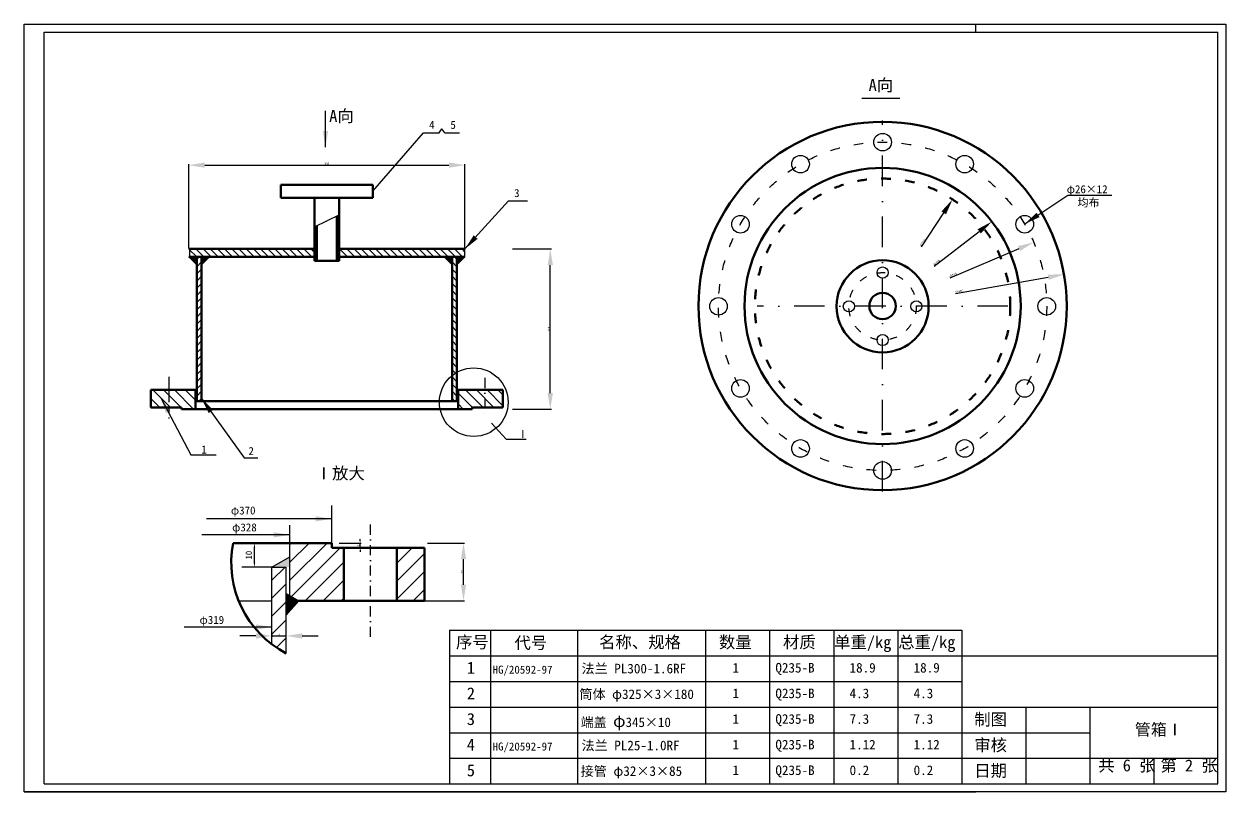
# Model space of a CAD drawing. Header units: millimetres. Extents: x 587 to 7218, y 317 to 4068.
# Drawn here: x 3972 to 5473, y 2028 to 2987 of the extents above; entities that cross this region are included whole.
import ezdxf

# ---------------------------------------------------------------- set-up
doc = ezdxf.new("R2010")
doc.units = ezdxf.units.MM
for name, pattern in [('ACAD_ISO03W100', [30, 12, -18]), ('CENTER', [50.8, 31.75, -6.35, 6.35, -6.35]), ('DASHDOTX2', [50.8, 25.4, -12.7, 0, -12.7])]:
    doc.linetypes.add(name, pattern=pattern)
doc.dimstyles.new('ISO-25', dxfattribs={"dimtxt": 2.5, "dimasz": 2.5, "dimexe": 1.25, "dimexo": 0.625, "dimtad": 1, "dimtxsty": 'Standard', "dimcen": 2.5, "dimadec": 0, "dimazin": 0, "dimtfac": 1, "dimtmove": 0, "dimatfit": 3, "dimfxl": 0, "dimarcsym": 0})
pattern_1 = [(315, (-1324.547, 7637.665), (-6.735192, -6.735192), [])]
pattern_2 = [(45, (-1673.648, -2495.119), (-11.22532, 11.22532), [])]

# ---------------------------------------------------------------- blocks, each defined once
blk = doc.blocks.new('*D96')
at = {"color": 0, "lineweight": -2}
blk.add_line((5093.1, 2709.1), (5120.9, 2751.5), dxfattribs=at)
at = {"color": 0}
blk.add_solid([(5118.1, 2753.4), (5123.7, 2749.7), (5131.9, 2768.3)], dxfattribs=at)
at = {"layer": 'Defpoints', "color": 0}
for p in [(5131.9, 2768.3), (4957.2, 2501.4)]:
    blk.add_point(p, dxfattribs=at)
at = {"color": 0, "insert": (5094.2, 2714.1), "char_height": 2.5, "attachment_point": 5, "rotation": 56.7971}
blk.add_mtext('∅319', dxfattribs=at)
blk = doc.blocks.new('*D97')
at = {"color": 0, "lineweight": -2}
blk.add_line((5128.8, 2670.4), (5214.9, 2706.9), dxfattribs=at)
at = {"color": 0}
blk.add_solid([(5213.6, 2710), (5216.2, 2703.8), (5233.3, 2714.7)], dxfattribs=at)
at = {"layer": 'Defpoints', "color": 0}
for p in [(5233.3, 2714.7), (4855.7, 2555)]:
    blk.add_point(p, dxfattribs=at)
at = {"color": 0, "insert": (5132.2, 2674), "char_height": 2.5, "attachment_point": 5, "rotation": 22.9276}
blk.add_mtext('∅410', dxfattribs=at)
blk = doc.blocks.new('*D98')
at = {"color": 0, "lineweight": -2}
blk.add_line((5135.5, 2651), (5251.4, 2671.2), dxfattribs=at)
at = {"color": 0}
blk.add_solid([(5250.8, 2674.5), (5252, 2667.9), (5271.1, 2674.6)], dxfattribs=at)
at = {"layer": 'Defpoints', "color": 0}
for p in [(5271.1, 2674.6), (4817.9, 2595.8)]:
    blk.add_point(p, dxfattribs=at)
at = {"color": 0, "insert": (5140.1, 2653.7), "char_height": 2.5, "attachment_point": 5, "rotation": 9.8737}
blk.add_mtext('∅460', dxfattribs=at)
blk = doc.blocks.new('*D100')
at = {"color": 0, "lineweight": -2}
blk.add_line((5108.8, 2684.8), (5165.2, 2728.4), dxfattribs=at)
at = {"color": 0}
blk.add_solid([(5163.2, 2731.1), (5167.2, 2725.8), (5181, 2740.6)], dxfattribs=at)
at = {"layer": 'Defpoints', "color": 0}
for p in [(5181, 2740.6), (4908, 2529.7)]:
    blk.add_point(p, dxfattribs=at)
at = {"color": 0, "insert": (5111.8, 2689.5), "char_height": 2.5, "attachment_point": 5, "rotation": 37.6834}
blk.add_mtext('∅345', dxfattribs=at)
blk = doc.blocks.new('*D70')
at = {"color": 0, "lineweight": -2}
for p, q in [((4177.7, 2707.1), (4177.7, 2812.3)), ((4197.7, 2811.1), (4502.7, 2811.1)), ((4522.7, 2707.1), (4522.7, 2812.3))]:
    blk.add_line(p, q, dxfattribs=at)
at = {"color": 0}
for points in [[(4197.7, 2814.4), (4197.7, 2807.8), (4177.7, 2811.1)], [(4502.7, 2814.4), (4502.7, 2807.8), (4522.7, 2811.1)]]:
    blk.add_solid(points, dxfattribs=at)
at = {"layer": 'Defpoints', "color": 0}
for p in [(4522.7, 2811.1), (4177.7, 2706.4), (4522.7, 2706.4)]:
    blk.add_point(p, dxfattribs=at)
at = {"color": 0, "insert": (4350.2, 2813), "char_height": 2.5, "attachment_point": 5}
blk.add_mtext('345', dxfattribs=at)
blk = doc.blocks.new('*D72')
at = {"color": 0, "lineweight": -2}
for p, q in [((4582.1, 2706.4), (4630.7, 2706.4)), ((4629.4, 2526.4), (4629.4, 2686.4)), ((4582.1, 2506.4), (4630.7, 2506.4))]:
    blk.add_line(p, q, dxfattribs=at)
at = {"color": 0}
for points in [[(4626.1, 2686.4), (4632.7, 2686.4), (4629.4, 2706.4)], [(4626.1, 2526.4), (4632.7, 2526.4), (4629.4, 2506.4)]]:
    blk.add_solid(points, dxfattribs=at)
at = {"layer": 'Defpoints', "color": 0}
for p in [(4581.5, 2706.4), (4629.4, 2706.4), (4581.5, 2506.4)]:
    blk.add_point(p, dxfattribs=at)
at = {"color": 0, "insert": (4627.5, 2606.4), "char_height": 2.5, "attachment_point": 5, "rotation": 90}
blk.add_mtext('200', dxfattribs=at)
blk = doc.blocks.new('*D76')
at = {"color": 0, "lineweight": -2}
for p, q in [((4391.8, 2341.6), (4391.8, 2344.1)), ((4365.6, 2339.1), (4393.1, 2339.1)), ((4378.7, 2333.1), (4393.1, 2333.1)), ((4391.8, 2333.1), (4391.8, 2339.1)), ((4391.8, 2330.6), (4391.8, 2328.1))]:
    blk.add_line(p, q, dxfattribs=at)
at = {"color": 0}
for points in [[(4391.4, 2341.6), (4392.3, 2341.6), (4391.8, 2339.1)], [(4391.4, 2330.6), (4392.3, 2330.6), (4391.8, 2333.1)]]:
    blk.add_solid(points, dxfattribs=at)
at = {"layer": 'Defpoints', "color": 0}
for p in [(4365, 2339.1), (4378, 2333.1), (4391.8, 2339.1)]:
    blk.add_point(p, dxfattribs=at)
at = {"color": 0, "insert": (4390, 2336.1), "char_height": 2.5, "attachment_point": 5, "rotation": 90}
blk.add_mtext('2', dxfattribs=at)
blk = doc.blocks.new('*D77')
at = {"color": 0, "lineweight": -2}
for p, q in [((4261.6, 2223.2), (4241.6, 2223.2)), ((4281.6, 2224.7), (4281.6, 2221.9)), ((4281.6, 2223.2), (4299.6, 2223.2)), ((4299.6, 2223.8), (4299.6, 2224.4)), ((4319.6, 2223.2), (4339.6, 2223.2))]:
    blk.add_line(p, q, dxfattribs=at)
at = {"color": 0}
for points in [[(4261.6, 2226.5), (4261.6, 2219.8), (4281.6, 2223.2)], [(4319.6, 2226.5), (4319.6, 2219.8), (4299.6, 2223.2)]]:
    blk.add_solid(points, dxfattribs=at)
at = {"layer": 'Defpoints', "color": 0}
for p in [(4281.6, 2225.4), (4299.6, 2223.2), (4299.6, 2223.2)]:
    blk.add_point(p, dxfattribs=at)
at = {"color": 0, "insert": (4290.6, 2225), "char_height": 2.5, "attachment_point": 5}
blk.add_mtext('3', dxfattribs=at)
blk = doc.blocks.new('*D102')
at = {"color": 0, "lineweight": -2}
for p, q in [((4475.8, 2339.1), (4522.2, 2339.1)), ((4521, 2287.1), (4521, 2319.1)), ((4472.8, 2267.1), (4522.2, 2267.1))]:
    blk.add_line(p, q, dxfattribs=at)
at = {"color": 0}
for points in [[(4517.7, 2319.1), (4524.3, 2319.1), (4521, 2339.1)], [(4517.7, 2287.1), (4524.3, 2287.1), (4521, 2267.1)]]:
    blk.add_solid(points, dxfattribs=at)
at = {"layer": 'Defpoints', "color": 0}
for p in [(4475.2, 2339.1), (4521, 2339.1), (4472.1, 2267.1)]:
    blk.add_point(p, dxfattribs=at)
at = {"color": 0, "insert": (4519.1, 2303.1), "char_height": 2.5, "attachment_point": 5, "rotation": 90}
blk.add_mtext('32', dxfattribs=at)
blk = doc.blocks.new('*D103')
at = {"color": 0, "lineweight": -2}
for p, q in [((4262.3, 2339.1), (4258.6, 2339.1)), ((4259.8, 2315.1), (4259.8, 2333.1)), ((4262.3, 2309.1), (4258.6, 2309.1))]:
    blk.add_line(p, q, dxfattribs=at)
at = {"color": 0}
for points in [[(4258.8, 2333.1), (4260.8, 2333.1), (4259.8, 2339.1)], [(4258.8, 2315.1), (4260.8, 2315.1), (4259.8, 2309.1)]]:
    blk.add_solid(points, dxfattribs=at)
at = {"layer": 'Defpoints', "color": 0}
for p in [(4259.8, 2339.1), (4263, 2339.1), (4263, 2309.1)]:
    blk.add_point(p, dxfattribs=at)
at = {"color": 0, "insert": (4252.8, 2324.1), "char_height": 8, "attachment_point": 5, "rotation": 90}
blk.add_mtext('10', dxfattribs=at)

msp = doc.modelspace()

# ---------------------------------------------------------------- hatches: boundary and pattern name
at = {"ltscale": 0.5}
h = msp.add_hatch(dxfattribs=at)
h.set_pattern_fill('ANSI31', color=256, scale=2, angle=90, style=0)
h.set_pattern_definition([(225, (7746.959, 10626.636), (-4.490128, 4.490128), [])])
h.paths.add_polyline_path([(4334.716, 2734.006), (4337.716, 2735.449), (4337.716, 2691.426), (4334.716, 2691.426)])
h.paths.add_polyline_path([(4365.716, 2691.426), (4362.716, 2691.426), (4362.716, 2747.482), (4365.716, 2748.926)])
h = msp.add_hatch(dxfattribs=at)
h.set_pattern_fill('ANSI31', color=256, scale=2, style=0)
h.set_pattern_definition([(315, (-3736.494, 5798.1685), (-4.490128, -4.490128), [])])
h.paths.add_polyline_path([(4179.219, 2696.426), (4179.219, 2706.426), (4334.716, 2706.426), (4334.716, 2696.426)])
h.paths.add_polyline_path([(4365.716, 2696.426), (4365.716, 2706.426), (4522.716, 2706.426), (4522.716, 2696.426)])
for points in [[(4177.716, 2696.426), (4187.716, 2696.426), (4187.716, 2686.426)], [(4193.716, 2696.426), (4203.716, 2696.426), (4193.716, 2686.426)], [(4506.716, 2696.426), (4496.716, 2696.426), (4506.716, 2686.426)], [(4512.716, 2686.426), (4512.716, 2696.426), (4522.716, 2696.426)]]:
    msp.add_hatch(color=256, dxfattribs=at).paths.add_polyline_path(points)
h = msp.add_hatch()
h.set_pattern_fill('ANSI31', color=256, scale=2, style=0)
h.set_pattern_definition([(225, (10568.9595, 7637.665), (4.490128, -4.490128), [])])
h.paths.add_polyline_path([(4193.716, 2696.426), (4187.716, 2696.426), (4187.716, 2516.426), (4193.716, 2516.426)])
h = msp.add_hatch()
h.set_pattern_fill('ANSI31', color=256, scale=2, style=0)
h.set_pattern_definition([(315, (-1868.5266, 7637.665), (-4.490128, -4.490128), [])])
h.paths.add_polyline_path([(4506.716, 2516.426), (4512.716, 2516.426), (4512.716, 2696.426), (4506.716, 2696.426)])
h = msp.add_hatch()
h.set_pattern_fill('ANSI31', color=256, scale=3, style=0)
h.set_pattern_definition(pattern_1)
h.paths.add_polyline_path([(4152.716, 2530.426), (4152.716, 2508.426), (4168.716, 2508.426), (4168.716, 2506.426), (4186.216, 2506.426), (4186.216, 2530.426)])
h.paths.add_polyline_path([(4130.216, 2508.426), (4152.716, 2508.426), (4152.716, 2530.426), (4130.216, 2530.426)])
h = msp.add_hatch()
h.set_pattern_fill('ANSI31', color=256, scale=3, style=0)
h.set_pattern_definition(pattern_1)
h.paths.add_polyline_path([(4547.716, 2508.426), (4531.716, 2508.426), (4531.716, 2506.426), (4514.216, 2506.426), (4514.216, 2530.426), (4547.716, 2530.426)])
h.paths.add_polyline_path([(4547.716, 2530.426), (4570.216, 2530.426), (4570.216, 2508.426), (4547.716, 2508.426)])
h = msp.add_hatch()
h.set_pattern_fill('ANSI31', color=256, scale=5, style=0)
h.set_pattern_definition(pattern_2)
h.paths.add_polyline_path([(4371.626, 2267.14), (4371.626, 2333.14), (4356.626, 2333.14), (4356.626, 2339.14), (4304.126, 2339.14), (4304.126, 2267.14)])
h.paths.add_polyline_path([(4472.126, 2333.14), (4437.626, 2333.14), (4437.626, 2267.14), (4472.126, 2267.14)])
for points in [[(4304.126, 2322.131), (4281.626, 2309.14), (4299.626, 2309.14), (4304.126, 2309.14)], [(4299.626, 2249.14), (4315.215, 2267.14), (4299.626, 2267.14)]]:
    msp.add_hatch(color=256).paths.add_polyline_path(points)
h = msp.add_hatch()
h.set_pattern_fill('ANSI31', color=256, scale=5, style=0)
h.set_pattern_definition(pattern_2)
h.paths.add_polyline_path([(4299.626, 2309.14), (4281.626, 2309.14), (4281.626, 2213.523), (4299.626, 2201.222)])
h = msp.add_hatch(color=256)
h.paths.add_polyline_path([(4304.126, 2273.542), (4304.126, 2267.14), (4315.215, 2267.14)])
h.paths.add_polyline_path([(4299.626, 2267.14), (4304.126, 2267.14), (4304.126, 2273.542), (4299.626, 2276.14)])

# ---------------------------------------------------------------- linework, layer by layer
for p, q in [((3997.009, 2038.314), (3997.009, 2977.322)), ((3997.009, 2977.322), (5463.431, 2977.322)), ((5161.009, 2977.322), (5161.009, 2987.322)), ((5463.431, 2038.314), (5463.431, 2977.322)), ((4356.626, 2339.14), (4356.626, 2386.029)), ((4304.126, 2339.14), (4304.126, 2361.537)), ((4304.126, 2267.14), (4304.126, 2339.14)), ((4281.626, 2309.14), (4304.126, 2322.131)), ((4281.626, 2309.14), (4244.275, 2309.14)), ((4281.626, 2309.14), (4299.626, 2309.14)), ((4281.626, 2309.14), (4299.626, 2309.14)), ((4281.626, 2212.642), (4281.626, 2309.14)), ((4299.626, 2201.222), (4299.626, 2309.14)), ((4299.626, 2276.14), (4315.215, 2267.14)), ((4240.102, 2267.14), (4281.626, 2267.14)), ((4315.215, 2267.14), (4299.626, 2249.14)), ((4503.431, 2230.314), (5143.431, 2230.314)), ((4503.431, 2230.314), (4503.431, 2038.314)), ((4554.691, 2230.314), (4554.691, 2038.314)), ((4663.431, 2230.314), (4663.431, 2038.314)), ((4823.431, 2230.314), (4823.431, 2038.314)), ((4903.431, 2230.314), (4903.431, 2038.314)), ((4983.431, 2230.314), (4983.431, 2038.314)), ((5063.431, 2230.314), (5063.431, 2038.314)), ((5143.431, 2230.314), (5143.431, 2038.314)), ((4503.431, 2198.314), (5463.431, 2198.314)), ((5143.431, 2198.314), (5463.431, 2198.314)), ((4503.431, 2166.314), (5143.431, 2166.314)), ((4503.431, 2134.314), (5463.431, 2134.314)), ((5223.431, 2134.314), (5223.431, 2038.314)), ((5303.431, 2134.314), (5303.431, 2038.314)), ((4503.431, 2102.314), (5303.431, 2102.314)), ((4503.431, 2070.314), (5463.431, 2070.314)), ((5383.431, 2070.314), (5383.431, 2038.314)), ((3972.009, 2028.314), (5161.009, 2028.314)), ((3997.009, 2038.314), (5463.431, 2038.314))]:
    msp.add_line(p, q)
for p, q in [((5018.732, 2894.774), (5066.194, 2894.774)), ((4490.479, 2851.624), (4494.084, 2856.468)), ((4497.689, 2851.624), (4494.084, 2856.468)), ((4497.689, 2851.624), (4515.801, 2851.624)), ((4292.716, 2786.426), (4407.716, 2786.426)), ((4334.716, 2734.006), (4365.716, 2748.926)), ((4179.219, 2696.426), (4179.219, 2706.426)), ((4522.716, 2696.426), (4522.716, 2706.426)), ((4187.716, 2686.426), (4177.716, 2696.426)), ((4203.716, 2696.426), (4193.716, 2686.426)), ((4506.716, 2696.426), (4496.716, 2696.426)), ((4496.716, 2696.426), (4506.716, 2686.426)), ((4512.716, 2696.426), (4512.716, 2686.426)), ((4512.716, 2686.426), (4522.716, 2696.426))]:
    msp.add_line(p, q, dxfattribs=at)
at = {"linetype": 'DASHDOTX2', "ltscale": 1.5}
for p, q in [((5044.515, 2403.539), (5044.515, 2866.842)), ((5201.015, 2634.82), (4888.015, 2634.82))]:
    msp.add_line(p, q, dxfattribs=at)
at = {"lineweight": 60}
for p, q in [((4407.716, 2786.426), (4292.716, 2786.426)), ((4292.716, 2786.426), (4292.716, 2770.426)), ((4407.716, 2786.426), (4407.716, 2770.426)), ((4407.716, 2770.426), (4292.716, 2770.426)), ((4334.716, 2770.426), (4334.716, 2691.426)), ((4365.716, 2770.426), (4365.716, 2691.426)), ((4337.716, 2735.449), (4337.716, 2691.426)), ((4362.716, 2747.482), (4362.716, 2691.426)), ((4177.716, 2706.426), (4334.716, 2706.426)), ((4365.716, 2706.426), (4522.716, 2706.426)), ((4177.716, 2696.426), (4334.716, 2696.426)), ((4193.716, 2696.426), (4187.716, 2696.426)), ((4187.716, 2696.426), (4187.716, 2516.426)), ((4193.716, 2696.426), (4193.716, 2516.426)), ((4334.716, 2691.426), (4365.716, 2691.426)), ((4365.716, 2696.426), (4522.716, 2696.426)), ((4506.716, 2696.426), (4512.716, 2696.426)), ((4506.716, 2696.426), (4506.716, 2516.426)), ((4512.716, 2696.426), (4512.716, 2516.426)), ((4130.216, 2508.426), (4130.216, 2530.426)), ((4130.216, 2530.426), (4187.716, 2530.426)), ((4186.216, 2530.426), (4186.216, 2506.426)), ((4512.716, 2530.426), (4570.216, 2530.426)), ((4514.216, 2530.426), (4514.216, 2506.426)), ((4570.216, 2530.426), (4570.216, 2508.426)), ((4168.716, 2508.426), (4130.216, 2508.426)), ((4168.716, 2506.426), (4168.716, 2508.426)), ((4193.716, 2516.426), (4187.716, 2516.426)), ((4193.716, 2516.426), (4506.716, 2516.426)), ((4506.716, 2516.426), (4512.716, 2516.426)), ((4531.716, 2506.426), (4531.716, 2508.426)), ((4531.716, 2508.426), (4570.216, 2508.426)), ((4168.716, 2506.426), (4531.716, 2506.426)), ((4233.154, 2339.14), (4356.626, 2339.14)), ((4356.626, 2339.14), (4356.626, 2333.14)), ((4356.626, 2333.14), (4472.126, 2333.14)), ((4472.126, 2267.14), (4472.126, 2333.14)), ((4299.626, 2267.14), (4472.126, 2267.14))]:
    msp.add_line(p, q, dxfattribs=at)
at = {"linetype": 'CENTER'}
msp.add_line((4152.716, 2546.768), (4152.716, 2494.788), dxfattribs=at)
at = {"linetype": 'DASHDOTX2', "ltscale": 0.5}
for p, q in [((4547.716, 2545.48), (4547.716, 2496.928)), ((4404.626, 2221.979), (4404.626, 2367.633))]:
    msp.add_line(p, q, dxfattribs=at)
at = {"lineweight": 60, "ltscale": 0.5}
for p, q in [((4371.626, 2267.14), (4371.626, 2333.14)), ((4437.626, 2267.14), (4437.626, 2333.14))]:
    msp.add_line(p, q, dxfattribs=at)
msp.add_lwpolyline([(3972.009, 2987.322), (5473.431, 2987.322), (5473.431, 2028.314), (3972.009, 2028.314)], close=True)
at = {"lineweight": 60}
for centre, radius in [((5044.515, 2635.191), 230), ((5044.515, 2635.191), 172.5), ((5044.515, 2634.82), 57.5), ((5044.515, 2635.191), 16.5)]:
    msp.add_circle(centre, radius, dxfattribs=at)
at = {"linetype": 'ACAD_ISO03W100'}
msp.add_circle((5044.515, 2634.82), 205, dxfattribs=at)
for centre, radius in [((5044.515, 2839.82), 11), ((4942.015, 2812.355), 11), ((5147.015, 2812.355), 11), ((4866.98, 2737.32), 11), ((5222.051, 2737.32), 11), ((4839.515, 2634.82), 11), ((5249.515, 2634.82), 11), ((4533.809, 2515.094), 42.855), ((4866.98, 2532.32), 11), ((5222.051, 2532.32), 11), ((4942.015, 2457.285), 11), ((5147.015, 2457.285), 11), ((5044.515, 2429.82), 11)]:
    msp.add_circle(centre, radius)
at = {"linetype": 'ACAD_ISO03W100', "lineweight": 60}
msp.add_circle((5044.515, 2634.82), 159.5, dxfattribs=at)
at = {"linetype": 'ACAD_ISO03W100', "ltscale": 0.8}
msp.add_circle((5044.515, 2634.82), 42.129, dxfattribs=at)
at = {"ltscale": 0.5}
for centre in [(5044.515, 2676.949), (5002.386, 2634.82), (5086.645, 2634.82), (5044.515, 2592.691)]:
    msp.add_circle(centre, 7, dxfattribs=at)
at = {"lineweight": 60}
msp.add_arc((4359.431, 2314.991), 128.565, 169.173321, 242.291608, dxfattribs=at)

# ---------------------------------------------------------------- texts
for s, insert, char_height, width, attachment_point in [('{\\fFangSong_GB2312|b0|i0|c134|p49;\\H1.5x;A向}', (5027.039, 2918.591), 10, 751.11111, 1), ('{\\fFangSong_GB2312|b0|i0|c134|p49;\\H1.5x;A向}', (4353.215, 2880.084), 10, 751.11111, 1), ('{\\fFangSong_GB2312|b0|i0|c134|p49;φ26×12\\P  均布}', (5274.493, 2786.04), 10, 751.11111, 1), ('{\\fFangSong_GB2312|b0|i0|c134|p49;Ⅰ}', (4588.128, 2470.299), 10, 751.11111, 7), ('{\\fFangSong_GB2312|b0|i0|c134|p49;Ⅰ放大}', (4336.349, 2433.835), 15, 751.11111, 1), ('{\\fFangSong_GB2312|b0|i0|c134|p49;φ370}', (4230.395, 2384.872), 10, 751.11111, 1), ('{\\fFangSong_GB2312|b0|i0|c134|p49;φ328}', (4231.945, 2363.737), 10, 751.11111, 1), ('{\\fFangSong_GB2312|b0|i0|c134|p49;φ319}', (4191.235, 2248.154), 10, 751.11111, 1), ('{\\fFangSong_GB2312|b0|i0|c134|p49;\\H1.5x;序号}', (4511.652, 2222.9), 10, 751.11111, 1), ('{\\fFangSong_GB2312|b0|i0|c134|p49;\\H1.5x;代号}', (4584.609, 2222.019), 10, 751.11111, 1), ('{\\fFangSong_GB2312|b0|i0|c134|p49;\\H1.5x;名称、规格}', (4690.3, 2222.9), 10, 751.11111, 1), ('{\\fFangSong_GB2312|b0|i0|c134|p49;\\H1.5x;数量}', (4840.015, 2222.9), 10, 751.11111, 1), ('{\\fFangSong_GB2312|b0|i0|c134|p49;\\H1.5x;材质}', (4920.015, 2222.9), 10, 751.11111, 1), ('{\\fFangSong_GB2312|b0|i0|c134|p49;\\H1.5x;单重/kg}', (4983.958, 2222.9), 10, 751.11111, 1), ('{\\fFangSong_GB2312|b0|i0|c134|p49;\\H1.5x;总重/kg}', (5063.958, 2222.9), 10, 751.11111, 1), ('{\\fFangSong_GB2312|b0|i0|c134|p49;\\H1.5x;1}', (4525.124, 2190.9), 10, 751.11111, 1), ('HG/20592-97', (4557.317, 2186.056), 10, 751.11111, 1), ('{\\fFangSong_GB2312|b0|i0|c134|p49;\\H0.8x;法兰 PL300-1.6RF}', (4668.424, 2188.395), 15, 751.11111, 1), ('{\\fFangSong_GB2312|b0|i0|c134|p49;\\H0.8x;1}', (4857.101, 2189.452), 15, 751.11111, 1), ('{\\H0.8x;Q235-B}', (4910.592, 2189.452), 15, 751.11111, 1), ('{\\H0.8x;18.9}', (5003.244, 2189.452), 15, 751.11111, 1), ('{\\H0.8x;18.9}', (5083.244, 2189.452), 15, 751.11111, 1), ('{\\fFangSong_GB2312|b0|i0|c134|p49;\\H1.5x;2}', (4525.124, 2158.9), 10, 751.11111, 1), ('{\\fFangSong_GB2312|b0|i0|c134|p49;\\H0.8x;筒体 φ325×3×180}', (4665.692, 2156.395), 15, 751.11111, 1), ('{\\fFangSong_GB2312|b0|i0|c134|p49;\\H0.8x;1}', (4857.101, 2157.452), 15, 751.11111, 1), ('{\\H0.8x;Q235-B}', (4910.592, 2157.452), 15, 751.11111, 1), ('{\\H0.8x;4.3}', (5003.244, 2157.452), 15, 751.11111, 1), ('{\\H0.8x;4.3}', (5083.244, 2157.452), 15, 751.11111, 1), ('{\\fFangSong_GB2312|b0|i0|c134|p49;\\H1.5x;3}', (4525.124, 2126.9), 10, 751.11111, 1), ('{\\fFangSong_GB2312|b0|i0|c134|p49;\\H0.7931x;端盖 \\H1.261x;φ\\H0.7931x;345×10}', (4667.332, 2124.395), 15, 751.11111, 1), ('{\\fFangSong_GB2312|b0|i0|c134|p49;\\H0.8x;1}', (4857.101, 2125.452), 15, 751.11111, 1), ('{\\H0.8x;Q235-B}', (4910.592, 2125.452), 15, 751.11111, 1), ('{\\H0.8x;7.3}', (5003.244, 2125.452), 15, 751.11111, 1), ('{\\H0.8x;7.3}', (5083.244, 2125.452), 15, 751.11111, 1), ('{\\fFangSong_GB2312|b0|i0|c134|p49;\\H1.5x;制图}', (5158.966, 2126.338), 10, 751.11111, 1), ('{\\fFangSong_GB2312|b0|i0|c134|p49;\\H1.467x;管箱Ⅰ}', (5359.568, 2113.664), 10, 751.11111, 1), ('{\\fFangSong_GB2312|b0|i0|c134|p49;\\H1.5x;4}', (4525.124, 2094.9), 10, 751.11111, 1), ('HG/20592-97', (4557.317, 2090.056), 10, 751.11111, 1), ('{\\fFangSong_GB2312|b0|i0|c134|p49;\\H0.8x;法兰 PL25-1.0RF}', (4668.424, 2092.395), 15, 751.11111, 1), ('{\\fFangSong_GB2312|b0|i0|c134|p49;\\H0.8x;1}', (4857.101, 2093.452), 15, 751.11111, 1), ('{\\H0.8x;Q235-B}', (4910.592, 2093.452), 15, 751.11111, 1), ('{\\H0.8x;1.12}', (5003.244, 2093.452), 15, 751.11111, 1), ('{\\H0.8x;1.12}', (5083.244, 2093.452), 15, 751.11111, 1), ('{\\fFangSong_GB2312|b0|i0|c134|p49;\\H1.5x;审核}', (5158.966, 2094.338), 10, 751.11111, 1), ('{\\fFangSong_GB2312|b0|i0|c134|p49;\\H1.5x;5}', (4525.124, 2062.9), 10, 751.11111, 1), ('{\\fFangSong_GB2312|b0|i0|c134|p49;\\H0.8x;接管 φ32×3×85}', (4667.332, 2060.395), 15, 751.11111, 1), ('{\\fFangSong_GB2312|b0|i0|c134|p49;\\H0.8x;1}', (4857.101, 2061.452), 15, 751.11111, 1), ('{\\H0.8x;Q235-B}', (4910.592, 2061.452), 15, 751.11111, 1), ('{\\H0.8x;0.2}', (5003.244, 2061.452), 15, 751.11111, 1), ('{\\H0.8x;0.2}', (5083.244, 2061.452), 15, 751.11111, 1), ('{\\fFangSong_GB2312|b0|i0|c134|p49;\\H1.5x;日期}', (5158.966, 2062.338), 10, 751.11111, 1), ('{\\fFangSong_GB2312|b0|i0|c134|p49;\\H0.75x;共 6 张}', (5313.807, 2069.064), 20, 1502.22222, 1), ('{\\fFangSong_GB2312|b0|i0|c134|p49;\\H0.75x;第 2 张}', (5391.518, 2068.879), 20, 1502.22222, 1)]:
    msp.add_mtext(s, dxfattribs=dict(insert=insert, char_height=char_height, width=width, attachment_point=attachment_point))
at = {"char_height": 10}
for s, insert, attachment_point in [('4', (4478.067, 2866.465), 1), ('5', (4504.644, 2866.465), 1), ('3', (4584.195, 2781.244), 1), (' 1', (4186.682, 2450.989), 7), ('2', (4252.332, 2449.08), 7)]:
    msp.add_mtext(s, dxfattribs=dict(at, insert=insert, attachment_point=attachment_point))

# ---------------------------------------------------------------- dimensions: what is measured, and where the dimension line sits
dim = msp.add_linear_dim(base=(4522.716, 2811.089), p1=(4177.716, 2706.426), p2=(4522.716, 2706.426), dimstyle='ISO-25', override={"dimasz": 20})
dim.commit()
dim.dimension.update_dxf_attribs({"geometry": '*D70', "text_midpoint": (4350.216, 2812.964)})
for p1, p2, picture, middle in [((4957.172, 2501.36), (5131.859, 2768.279), '*D96', (5095.753, 2713.11)), ((4907.999, 2529.742), (5181.032, 2740.639), '*D100', (5112.909, 2688.019)), ((4855.711, 2554.958), (5233.32, 2714.681), '*D97', (5132.972, 2672.235)), ((4817.922, 2595.751), (5271.109, 2674.63), '*D98', (5140.452, 2651.889))]:
    dim = msp.add_diameter_dim_2p(p1=p1, p2=p2, dimstyle='ISO-25', override={"dimasz": 20})
    dim.commit()
    dim.dimension.update_dxf_attribs({"geometry": picture, "text_midpoint": middle, "dimtype": 163})
dim = msp.add_linear_dim(base=(4629.401, 2706.426), p1=(4581.496, 2506.426), p2=(4581.496, 2706.426), angle=270, dimstyle='ISO-25', override={"dimasz": 20})
dim.commit()
dim.dimension.update_dxf_attribs({"geometry": '*D72', "text_midpoint": (4627.526, 2606.426)})
dim = msp.add_linear_dim(base=(4391.843, 2339.14), p1=(4378.05, 2333.14), p2=(4364.98, 2339.14), angle=90, text='2', dimstyle='ISO-25')
dim.commit()
dim.dimension.update_dxf_attribs({"geometry": '*D76', "text_midpoint": (4389.968, 2336.14)})
for base, p1, p2, text, override, picture, middle in [((4259.839, 2339.14), (4262.95, 2309.14), (4262.95, 2339.14), '10', {"dimtxt": 8, "dimasz": 6, "dimgap": 3}, '*D103', (4252.839, 2324.14)), ((4520.994, 2339.14), (4472.126, 2267.14), (4475.153, 2339.14), '32', {"dimasz": 20}, '*D102', (4519.119, 2303.14))]:
    dim = msp.add_linear_dim(base=base, p1=p1, p2=p2, angle=90, text=text, dimstyle='ISO-25', override=override)
    dim.commit()
    dim.dimension.update_dxf_attribs({"geometry": picture, "text_midpoint": middle})
dim = msp.add_linear_dim(base=(4299.626, 2223.172), p1=(4281.626, 2225.37), p2=(4299.626, 2223.172), text='3', dimstyle='ISO-25', override={"dimasz": 20})
dim.commit()
dim.dimension.update_dxf_attribs({"geometry": '*D77', "text_midpoint": (4290.626, 2225.047)})

# ---------------------------------------------------------------- leaders
for points, override in [([(4348.59, 2833.673), (4348.59, 2878.979)], {"dimasz": 20}), ([(4522.716, 2706.426), (4577.214, 2766.488), (4600.925, 2766.488)], {"dimasz": 20}), ([(5222.052, 2737.817), (5276.002, 2773.612), (5330.856, 2773.612)], {"dimasz": 20}), ([(4142.819, 2520.528), (4180.304, 2449.23), (4211.96, 2449.23)], {"dimasz": 20}), ([(4193.716, 2519.658), (4247.014, 2445.453), (4264.023, 2445.453)], {"dimasz": 20}), ([(4556.141, 2488.685), (4574.45, 2468.932), (4599.144, 2468.932)], {"dimgap": 2, "dimtad": 0}), ([(4356.35, 2369.417), (4200.12, 2369.417)], {"dimasz": 20}), ([(4303.85, 2349.374), (4194.209, 2349.374)], {"dimasz": 20}), ([(4281.626, 2234.278), (4171.985, 2234.278)], {"dimasz": 20})]:
    msp.add_leader(points, dimstyle='ISO-25', override=override)
at = {"ltscale": 0.5}
msp.add_leader([(4407.716, 2778.426), (4471.112, 2851.624), (4490.479, 2851.624)], dimstyle='ISO-25', override={"dimgap": 2, "dimtad": 0, "dimcen": 71.581802}, dxfattribs=at)

doc.saveas('drawing.dxf')
